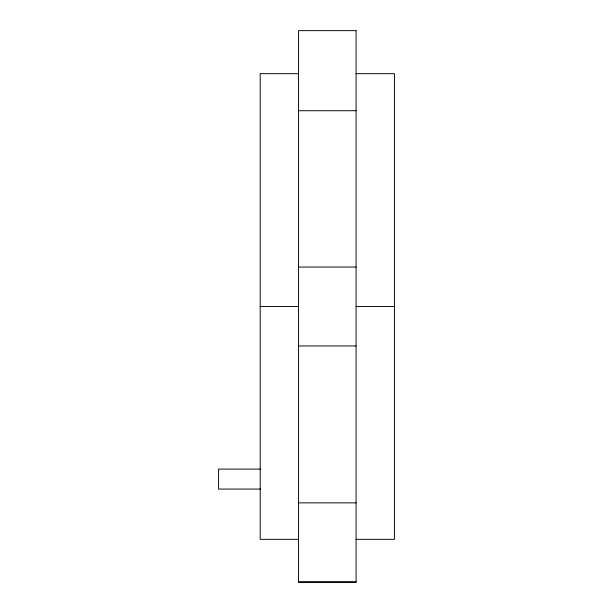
<?xml version="1.0" encoding="UTF-8"?>
<svg xmlns="http://www.w3.org/2000/svg" width="613" height="613" viewBox="0 0 613 613"><rect width="100%" height="100%" fill="white"/><g stroke="black" fill="none" stroke-linecap="round" stroke-linejoin="round"><path stroke-width="0.92" d="M298.554 73.66L260.196 73.66L260.196 539.34L298.554 539.34M356.084 73.66L394.435 73.66L394.435 539.34L356.084 539.34M298.554 110.723L356.084 110.723M298.554 267.046L356.084 267.046M260.196 306.5L298.554 306.5M356.084 306.5L394.435 306.5M298.554 345.954L356.084 345.954M260.602 469.098L218.565 469.098L218.565 489.074L260.602 489.074M298.554 502.859L356.084 502.859M298.554 581.768L356.084 581.768M356.084 30.65L298.554 30.65L298.554 582.35L356.084 582.35L356.084 30.65"/></g></svg>
